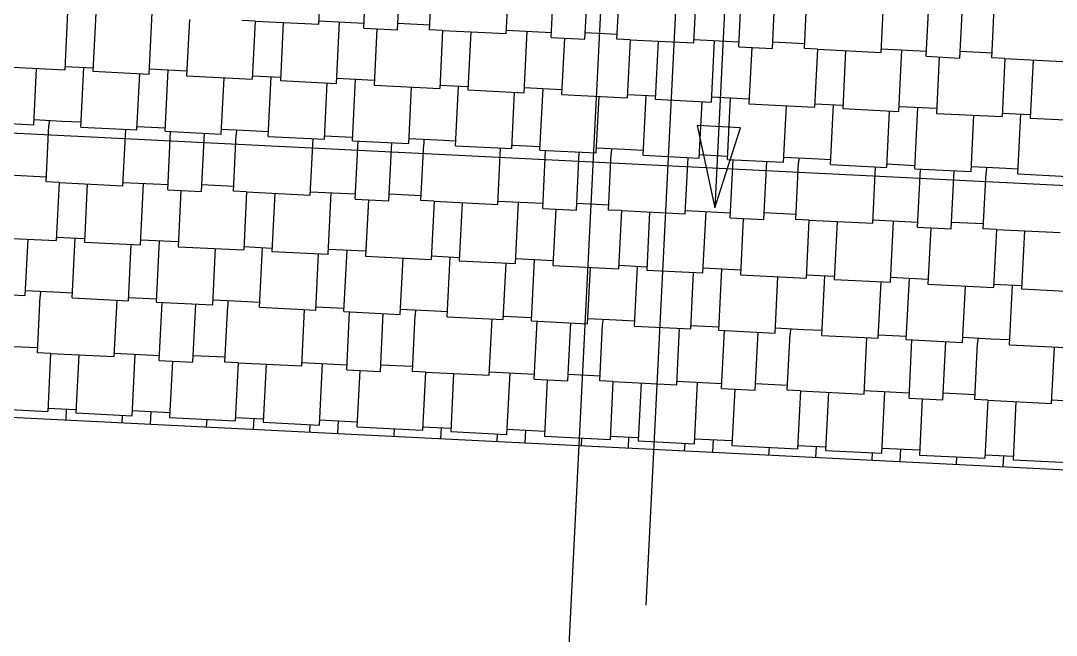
# Model space of a CAD drawing. Extents: x 549999 to 550212, y 1838161 to 1838467.
# Drawn here: x 550170.954 to 550174.598, y 1838343.443 to 1838345.607 of the extents above; entities that cross this region are included whole.
import ezdxf

# ---------------------------------------------------------------- set-up
doc = ezdxf.new("R2010")
doc.units = 0
for name, color, linetype in [('Level 18', 7, 'Continuous'), ('Level 24', 7, 'Continuous'), ('Level 36', 7, 'Continuous'), ('Level 37', 7, 'Continuous'), ('Level 39', 7, 'Continuous'), ('Level 42', 7, 'Continuous')]:
    doc.layers.add(name, color=color, linetype=linetype)

msp = doc.modelspace()

# ---------------------------------------------------------------- linework, layer by layer
at = {"layer": 'Level 18'}
msp.add_line((550165.0338, 1838345.5067), (550183.9373, 1838344.5616), dxfattribs=at)
at = {"layer": 'Level 24'}
for p, q in [((550173.5103, 1838347.2317), (550173.3961, 1838344.9486)), ((550173.4869, 1838345.2301), (550173.3339, 1838345.2378)), ((550173.3339, 1838345.2378), (550173.3961, 1838344.9486)), ((550173.4869, 1838345.2301), (550173.3339, 1838345.2378)), ((550173.3339, 1838345.2378), (550173.3961, 1838344.9486)), ((550173.3961, 1838344.9486), (550173.4869, 1838345.2301)), ((550173.3961, 1838344.9486), (550173.4869, 1838345.2301))]:
    msp.add_line(p, q, dxfattribs=at)
at = {"layer": 'Level 36'}
msp.add_line((550172.6853, 1838339.4354), (550173.7472, 1838360.6767), dxfattribs=at)
at = {"layer": 'Level 37'}
msp.add_line((550169.0361, 1838344.3053), (550177.3257, 1838343.8909), dxfattribs=at)
at = {"layer": 'Level 39'}
msp.add_line((550173.3881, 1838348.2429), (550173.1534, 1838343.5488), dxfattribs=at)
at = {"layer": 'Level 42'}
for p, q in [((550172.0034, 1838345.5943), (550172.0133, 1838345.7928)), ((550172.1614, 1838345.5804), (550172.1716, 1838345.7849)), ((550172.2801, 1838345.5745), (550172.2903, 1838345.779)), ((550172.3925, 1838345.5749), (550172.4024, 1838345.7734)), ((550172.6629, 1838345.5614), (550172.6729, 1838345.7598)), ((550172.8209, 1838345.5474), (550172.8312, 1838345.7519)), ((550172.9397, 1838345.5415), (550172.9499, 1838345.746)), ((550173.0521, 1838345.5419), (550173.062, 1838345.7404)), ((550173.3225, 1838345.5284), (550173.3324, 1838345.7269)), ((550173.4805, 1838345.5144), (550173.4907, 1838345.719)), ((550173.5992, 1838345.5085), (550173.6095, 1838345.713)), ((550173.7117, 1838345.5089), (550173.7216, 1838345.7074)), ((550173.9821, 1838345.4954), (550173.992, 1838345.6939)), ((550174.1401, 1838345.4815), (550174.1503, 1838345.686)), ((550174.2588, 1838345.4755), (550174.269, 1838345.68)), ((550174.3712, 1838345.476), (550174.3812, 1838345.6744)), ((550171.1195, 1838345.6385), (550171.1093, 1838345.434)), ((550171.2185, 1838345.6336), (550171.2082, 1838345.4291)), ((550171.4061, 1838345.4192), (550171.4169, 1838345.6357)), ((550171.548, 1838345.6111), (550171.538, 1838345.4126)), ((550171.7791, 1838345.6055), (550171.7329, 1838345.6078)), ((550171.7791, 1838345.6055), (550171.7689, 1838345.401)), ((550171.7791, 1838345.6055), (550172.0034, 1838345.5943)), ((550171.878, 1838345.6006), (550171.8678, 1838345.3961)), ((550172.004, 1838345.6064), (550172.1623, 1838345.5984)), ((550172.0657, 1838345.3862), (550172.0765, 1838345.6027)), ((550172.1614, 1838345.5804), (550172.2801, 1838345.5745)), ((550172.2075, 1838345.5781), (550172.1976, 1838345.3796)), ((550172.2813, 1838345.5985), (550172.3934, 1838345.5929)), ((550172.4387, 1838345.5726), (550172.3925, 1838345.5749)), ((550172.4387, 1838345.5726), (550172.4285, 1838345.3681)), ((550172.4387, 1838345.5726), (550172.6629, 1838345.5614)), ((550172.6635, 1838345.5734), (550172.8218, 1838345.5655)), ((550172.5376, 1838345.5676), (550172.5274, 1838345.3631)), ((550172.7253, 1838345.3532), (550172.7361, 1838345.5698)), ((550172.8209, 1838345.5474), (550172.9397, 1838345.5415)), ((550172.8671, 1838345.5451), (550172.8572, 1838345.3466)), ((550172.9409, 1838345.5655), (550173.053, 1838345.5599)), ((550173.0983, 1838345.5396), (550173.0521, 1838345.5419)), ((550173.0983, 1838345.5396), (550173.088, 1838345.3351)), ((550173.0983, 1838345.5396), (550173.3225, 1838345.5284)), ((550173.3231, 1838345.5404), (550173.4814, 1838345.5325)), ((550173.3848, 1838345.3202), (550173.3957, 1838345.5368)), ((550173.1972, 1838345.5346), (550173.187, 1838345.3301)), ((550173.4805, 1838345.5144), (550173.5992, 1838345.5085)), ((550173.5267, 1838345.5121), (550173.5168, 1838345.3137)), ((550173.6004, 1838345.5326), (550173.7126, 1838345.527)), ((550173.7578, 1838345.5066), (550173.7117, 1838345.5089)), ((550173.7578, 1838345.5066), (550173.7476, 1838345.3021)), ((550173.7578, 1838345.5066), (550173.9821, 1838345.4954)), ((550173.8568, 1838345.5017), (550173.8466, 1838345.2972)), ((550173.9827, 1838345.5074), (550174.141, 1838345.4995)), ((550174.0444, 1838345.2873), (550174.0552, 1838345.5038)), ((550174.26, 1838345.4996), (550174.3721, 1838345.494)), ((550174.1401, 1838345.4815), (550174.2588, 1838345.4755)), ((550174.1863, 1838345.4792), (550174.1763, 1838345.2807)), ((550174.4174, 1838345.4736), (550174.3712, 1838345.476)), ((550174.4174, 1838345.4736), (550174.4072, 1838345.2691)), ((550174.4174, 1838345.4736), (550174.6417, 1838345.4624)), ((550174.5164, 1838345.4687), (550174.5061, 1838345.2642)), ((550170.8785, 1838345.4455), (550171.1093, 1838345.434)), ((550171.0004, 1838345.2405), (550171.0104, 1838345.439)), ((550171.1099, 1838345.446), (550171.2088, 1838345.4411)), ((550171.1653, 1838345.2322), (550171.1759, 1838345.4427)), ((550171.2082, 1838345.4291), (550171.4061, 1838345.4192)), ((550171.407, 1838345.4372), (550171.5389, 1838345.4306)), ((550171.4622, 1838345.2174), (550171.473, 1838345.4339)), ((550171.3632, 1838345.2223), (550171.3731, 1838345.4208)), ((550171.538, 1838345.4126), (550171.7689, 1838345.401)), ((550171.66, 1838345.2075), (550171.6699, 1838345.406)), ((550171.7695, 1838345.4131), (550171.8684, 1838345.4081)), ((550171.8249, 1838345.1992), (550171.8354, 1838345.4098)), ((550171.8678, 1838345.3961), (550172.0657, 1838345.3862)), ((550172.0666, 1838345.4042), (550172.1985, 1838345.3976)), ((550172.1217, 1838345.1844), (550172.1326, 1838345.4009)), ((550172.0228, 1838345.1894), (550172.0327, 1838345.3878)), ((550172.1976, 1838345.3796), (550172.4285, 1838345.3681)), ((550172.3196, 1838345.1745), (550172.3295, 1838345.373)), ((550172.4291, 1838345.3801), (550172.528, 1838345.3751)), ((550172.4845, 1838345.1663), (550172.495, 1838345.3768)), ((550172.5274, 1838345.3631), (550172.7253, 1838345.3532)), ((550172.6824, 1838345.1564), (550172.6923, 1838345.3549)), ((550172.7262, 1838345.3713), (550172.8581, 1838345.3647)), ((550172.7813, 1838345.1514), (550172.7921, 1838345.368)), ((550172.8572, 1838345.3466), (550173.088, 1838345.3351)), ((550172.9792, 1838345.1415), (550172.9891, 1838345.34)), ((550173.0886, 1838345.3471), (550173.1876, 1838345.3422)), ((550173.1441, 1838345.1333), (550173.1546, 1838345.3438)), ((550173.187, 1838345.3301), (550173.3848, 1838345.3202)), ((550173.3419, 1838345.1234), (550173.3519, 1838345.3219)), ((550173.3857, 1838345.3383), (550173.5177, 1838345.3317)), ((550173.4409, 1838345.1185), (550173.4517, 1838345.335)), ((550173.5168, 1838345.3137), (550173.7476, 1838345.3021)), ((550173.6388, 1838345.1086), (550173.6487, 1838345.3071)), ((550173.7482, 1838345.3141), (550173.8472, 1838345.3092)), ((550173.8036, 1838345.1003), (550173.8142, 1838345.3108)), ((550173.8466, 1838345.2972), (550174.0444, 1838345.2873)), ((550174.0015, 1838345.0904), (550174.0114, 1838345.2889)), ((550174.0453, 1838345.3053), (550174.1772, 1838345.2987)), ((550174.1005, 1838345.0855), (550174.1113, 1838345.302)), ((550174.1763, 1838345.2807), (550174.4072, 1838345.2691)), ((550174.4078, 1838345.2812), (550174.5067, 1838345.2762)), ((550170.8026, 1838345.2504), (550171.0004, 1838345.2405)), ((550171.0014, 1838345.2585), (550171.1003, 1838345.2536)), ((550171.0541, 1838345.2559), (550171.0532, 1838345.2378)), ((550171.1003, 1838345.2536), (550171.1662, 1838345.2503)), ((550174.2983, 1838345.0756), (550174.3083, 1838345.2741)), ((550174.4632, 1838345.0674), (550174.4737, 1838345.2779)), ((550174.5061, 1838345.2642), (550174.704, 1838345.2543)), ((550171.0433, 1838345.0393), (550171.0532, 1838345.2378)), ((550171.1653, 1838345.2322), (550171.3632, 1838345.2223)), ((550171.3137, 1838345.0258), (550171.3236, 1838345.2243)), ((550171.3638, 1838345.2344), (550171.4628, 1838345.2294)), ((550171.4622, 1838345.2174), (550171.66, 1838345.2075)), ((550171.4717, 1838345.0119), (550171.4819, 1838345.2164)), ((550171.5904, 1838345.006), (550171.6007, 1838345.2105)), ((550171.6609, 1838345.2255), (550171.7599, 1838345.2206)), ((550171.7137, 1838345.2229), (550171.7128, 1838345.2049)), ((550171.7599, 1838345.2206), (550171.8258, 1838345.2173)), ((550171.7029, 1838345.0064), (550171.7128, 1838345.2049)), ((550171.8249, 1838345.1992), (550172.0228, 1838345.1894)), ((550171.9733, 1838344.9928), (550171.9832, 1838345.1913)), ((550172.0234, 1838345.2014), (550172.1223, 1838345.1964)), ((550172.1217, 1838345.1844), (550172.3196, 1838345.1745)), ((550172.1313, 1838344.9789), (550172.1415, 1838345.1834)), ((550172.25, 1838344.973), (550172.2602, 1838345.1775)), ((550172.3205, 1838345.1926), (550172.4194, 1838345.1876)), ((550172.3624, 1838344.9734), (550172.3724, 1838345.1719)), ((550172.3733, 1838345.1899), (550172.3724, 1838345.1719)), ((550172.4194, 1838345.1876), (550172.4854, 1838345.1843)), ((550172.4845, 1838345.1663), (550172.6824, 1838345.1564)), ((550172.6329, 1838344.9599), (550172.6428, 1838345.1584)), ((550172.683, 1838345.1684), (550172.7819, 1838345.1635)), ((550172.7813, 1838345.1514), (550172.9792, 1838345.1415)), ((550172.7909, 1838344.9459), (550172.8011, 1838345.1504)), ((550172.9096, 1838344.94), (550172.9198, 1838345.1445)), ((550172.9801, 1838345.1596), (550173.079, 1838345.1546)), ((550173.022, 1838344.9404), (550173.0319, 1838345.1389)), ((550173.0328, 1838345.1569), (550173.0319, 1838345.1389)), ((550173.079, 1838345.1546), (550173.145, 1838345.1513)), ((550173.3425, 1838345.1354), (550173.4415, 1838345.1305)), ((550173.1441, 1838345.1333), (550173.3419, 1838345.1234)), ((550173.2924, 1838344.9269), (550173.3024, 1838345.1254)), ((550173.4409, 1838345.1185), (550173.6388, 1838345.1086)), ((550173.4504, 1838344.913), (550173.4607, 1838345.1175)), ((550173.5692, 1838344.907), (550173.5794, 1838345.1115)), ((550173.6397, 1838345.1266), (550173.7386, 1838345.1217)), ((550173.6816, 1838344.9074), (550173.6915, 1838345.1059)), ((550173.6924, 1838345.124), (550173.6915, 1838345.1059)), ((550173.7386, 1838345.1217), (550173.8046, 1838345.1184)), ((550173.8036, 1838345.1003), (550174.0015, 1838345.0904)), ((550174.0021, 1838345.1025), (550174.1011, 1838345.0975)), ((550170.9321, 1838345.063), (550171.0442, 1838345.0574)), ((550173.952, 1838344.8939), (550173.9619, 1838345.0924)), ((550174.1005, 1838345.0855), (550174.2983, 1838345.0756)), ((550174.11, 1838344.88), (550174.1202, 1838345.0845)), ((550174.2287, 1838344.8741), (550174.239, 1838345.0786)), ((550174.2992, 1838345.0936), (550174.3982, 1838345.0887)), ((550174.3412, 1838344.8745), (550174.3511, 1838345.073)), ((550174.352, 1838345.091), (550174.3511, 1838345.073)), ((550174.3982, 1838345.0887), (550174.4641, 1838345.0854)), ((550174.4632, 1838345.0674), (550174.6611, 1838345.0575)), ((550171.0895, 1838345.037), (550171.0433, 1838345.0393)), ((550171.0895, 1838345.037), (550171.0792, 1838344.8325)), ((550171.0895, 1838345.037), (550171.3137, 1838345.0258)), ((550171.1884, 1838345.0321), (550171.1782, 1838344.8276)), ((550171.3143, 1838345.0378), (550171.4726, 1838345.0299)), ((550171.376, 1838344.8177), (550171.3869, 1838345.0342)), ((550171.5916, 1838345.03), (550171.7038, 1838345.0244)), ((550171.4717, 1838345.0119), (550171.5904, 1838345.006)), ((550171.5179, 1838345.0096), (550171.508, 1838344.8111)), ((550171.749, 1838345.0041), (550171.7029, 1838345.0064)), ((550171.749, 1838345.0041), (550171.7388, 1838344.7996)), ((550171.749, 1838345.0041), (550171.9733, 1838344.9928)), ((550171.848, 1838344.9991), (550171.8378, 1838344.7946)), ((550171.9739, 1838345.0049), (550172.1322, 1838344.997)), ((550172.0356, 1838344.7847), (550172.0464, 1838345.0012)), ((550172.2512, 1838344.997), (550172.3633, 1838344.9914)), ((550172.1313, 1838344.9789), (550172.25, 1838344.973)), ((550172.1775, 1838344.9766), (550172.1675, 1838344.7781)), ((550172.4086, 1838344.9711), (550172.3624, 1838344.9734)), ((550172.4086, 1838344.9711), (550172.3984, 1838344.7666)), ((550172.4086, 1838344.9711), (550172.6329, 1838344.9599)), ((550172.5076, 1838344.9661), (550172.4973, 1838344.7616)), ((550172.6335, 1838344.9719), (550172.7918, 1838344.964)), ((550172.6952, 1838344.7517), (550172.706, 1838344.9683)), ((550172.9108, 1838344.9641), (550173.0229, 1838344.9585)), ((550172.7909, 1838344.9459), (550172.9096, 1838344.94)), ((550172.837, 1838344.9436), (550172.8271, 1838344.7451)), ((550173.0682, 1838344.9381), (550173.022, 1838344.9404)), ((550173.0682, 1838344.9381), (550173.058, 1838344.7336)), ((550173.0682, 1838344.9381), (550173.2924, 1838344.9269)), ((550173.1671, 1838344.9332), (550173.1569, 1838344.7287)), ((550173.293, 1838344.9389), (550173.4513, 1838344.931)), ((550173.3548, 1838344.7188), (550173.3656, 1838344.9353)), ((550173.5704, 1838344.9311), (550173.6825, 1838344.9255)), ((550173.4504, 1838344.913), (550173.5692, 1838344.907)), ((550173.4966, 1838344.9107), (550173.4867, 1838344.7122)), ((550173.7278, 1838344.9051), (550173.6816, 1838344.9074)), ((550173.7278, 1838344.9051), (550173.7175, 1838344.7006)), ((550173.7278, 1838344.9051), (550173.952, 1838344.8939)), ((550173.8267, 1838344.9002), (550173.8165, 1838344.6957)), ((550173.9526, 1838344.906), (550174.1109, 1838344.898)), ((550174.0144, 1838344.6858), (550174.0252, 1838344.9023)), ((550174.11, 1838344.88), (550174.2287, 1838344.8741)), ((550174.2299, 1838344.8981), (550174.3421, 1838344.8925)), ((550170.8484, 1838344.8441), (550171.0792, 1838344.8325)), ((550171.0798, 1838344.8446), (550171.1788, 1838344.8396)), ((550174.1562, 1838344.8777), (550174.1463, 1838344.6792)), ((550174.3873, 1838344.8722), (550174.3412, 1838344.8745)), ((550174.3873, 1838344.8722), (550174.3771, 1838344.6677)), ((550174.3873, 1838344.8722), (550174.6116, 1838344.8609)), ((550174.4863, 1838344.8672), (550174.4761, 1838344.6627)), ((550170.9704, 1838344.639), (550170.9803, 1838344.8375)), ((550171.1353, 1838344.6307), (550171.1458, 1838344.8413)), ((550171.1782, 1838344.8276), (550171.376, 1838344.8177)), ((550171.3331, 1838344.6208), (550171.3431, 1838344.8193)), ((550171.377, 1838344.8357), (550171.5089, 1838344.8291)), ((550171.4321, 1838344.6159), (550171.4429, 1838344.8324)), ((550171.508, 1838344.8111), (550171.7388, 1838344.7996)), ((550171.7394, 1838344.8116), (550171.8384, 1838344.8066)), ((550171.7949, 1838344.5978), (550171.8054, 1838344.8083)), ((550171.63, 1838344.606), (550171.6399, 1838344.8045)), ((550171.8378, 1838344.7946), (550172.0356, 1838344.7847)), ((550171.9927, 1838344.5879), (550172.0026, 1838344.7864)), ((550172.0365, 1838344.8028), (550172.1684, 1838344.7962)), ((550172.0917, 1838344.5829), (550172.1025, 1838344.7995)), ((550172.1675, 1838344.7781), (550172.3984, 1838344.7666)), ((550172.2895, 1838344.573), (550172.2995, 1838344.7715)), ((550172.399, 1838344.7786), (550172.4979, 1838344.7737)), ((550172.4544, 1838344.5648), (550172.465, 1838344.7753)), ((550172.4973, 1838344.7616), (550172.6952, 1838344.7517)), ((550172.6523, 1838344.5549), (550172.6622, 1838344.7534)), ((550172.6961, 1838344.7698), (550172.828, 1838344.7632)), ((550172.7512, 1838344.55), (550172.7621, 1838344.7665)), ((550172.8271, 1838344.7451), (550173.058, 1838344.7336)), ((550172.9491, 1838344.5401), (550172.959, 1838344.7385)), ((550173.0586, 1838344.7456), (550173.1575, 1838344.7407)), ((550173.114, 1838344.5318), (550173.1245, 1838344.7423)), ((550173.3557, 1838344.7368), (550173.4876, 1838344.7302)), ((550173.1569, 1838344.7287), (550173.3548, 1838344.7188)), ((550173.3119, 1838344.5219), (550173.3218, 1838344.7204)), ((550173.4108, 1838344.517), (550173.4216, 1838344.7335)), ((550173.4867, 1838344.7122), (550173.7175, 1838344.7006)), ((550173.6087, 1838344.5071), (550173.6186, 1838344.7056)), ((550173.7181, 1838344.7127), (550173.8171, 1838344.7077)), ((550173.7736, 1838344.4988), (550173.7841, 1838344.7094)), ((550174.0153, 1838344.7038), (550174.1472, 1838344.6972)), ((550174.0704, 1838344.484), (550174.0812, 1838344.7005)), ((550173.8165, 1838344.6957), (550174.0144, 1838344.6858)), ((550173.9715, 1838344.489), (550173.9814, 1838344.6874)), ((550174.1463, 1838344.6792), (550174.3771, 1838344.6677)), ((550174.2683, 1838344.4741), (550174.2782, 1838344.6726)), ((550174.3777, 1838344.6797), (550174.4767, 1838344.6747)), ((550174.4332, 1838344.4659), (550174.4437, 1838344.6764)), ((550174.4761, 1838344.6627), (550174.6739, 1838344.6528)), ((550170.7725, 1838344.6489), (550170.9704, 1838344.639)), ((550170.9713, 1838344.657), (550171.0702, 1838344.6521)), ((550171.0132, 1838344.4379), (550171.0231, 1838344.6363)), ((550171.024, 1838344.6544), (550171.0231, 1838344.6363)), ((550171.0702, 1838344.6521), (550171.1362, 1838344.6488)), ((550171.1353, 1838344.6307), (550171.3331, 1838344.6208)), ((550171.3337, 1838344.6329), (550171.4327, 1838344.6279)), ((550171.2836, 1838344.4243), (550171.2936, 1838344.6228)), ((550171.4321, 1838344.6159), (550171.63, 1838344.606)), ((550171.4416, 1838344.4104), (550171.4519, 1838344.6149)), ((550171.5604, 1838344.4045), (550171.5706, 1838344.609)), ((550171.6309, 1838344.6241), (550171.7298, 1838344.6191)), ((550171.6728, 1838344.4049), (550171.6827, 1838344.6034)), ((550171.6836, 1838344.6214), (550171.6827, 1838344.6034)), ((550171.7298, 1838344.6191), (550171.7958, 1838344.6158)), ((550171.7949, 1838344.5978), (550171.9927, 1838344.5879)), ((550171.9432, 1838344.3914), (550171.9531, 1838344.5899)), ((550171.9933, 1838344.5999), (550172.0923, 1838344.595)), ((550172.2904, 1838344.5911), (550172.3894, 1838344.5861)), ((550172.3432, 1838344.5884), (550172.3423, 1838344.5704)), ((550172.0917, 1838344.5829), (550172.2895, 1838344.573)), ((550172.1012, 1838344.3774), (550172.1114, 1838344.5819)), ((550172.2199, 1838344.3715), (550172.2302, 1838344.576)), ((550172.3324, 1838344.3719), (550172.3423, 1838344.5704)), ((550172.3894, 1838344.5861), (550172.4553, 1838344.5828)), ((550172.4544, 1838344.5648), (550172.6523, 1838344.5549)), ((550172.6028, 1838344.3584), (550172.6127, 1838344.5569)), ((550172.6529, 1838344.5669), (550172.7518, 1838344.562)), ((550172.95, 1838344.5581), (550173.0489, 1838344.5532)), ((550173.0028, 1838344.5555), (550173.0019, 1838344.5374)), ((550173.0489, 1838344.5532), (550173.1149, 1838344.5499)), ((550172.7512, 1838344.55), (550172.9491, 1838344.5401)), ((550172.7608, 1838344.3445), (550172.771, 1838344.549)), ((550172.8795, 1838344.3385), (550172.8897, 1838344.543)), ((550172.992, 1838344.3389), (550173.0019, 1838344.5374)), ((550173.114, 1838344.5318), (550173.3119, 1838344.5219)), ((550173.2624, 1838344.3254), (550173.2723, 1838344.5239)), ((550173.3125, 1838344.534), (550173.4114, 1838344.529)), ((550173.4108, 1838344.517), (550173.6087, 1838344.5071)), ((550173.4204, 1838344.3115), (550173.4306, 1838344.516)), ((550173.6096, 1838344.5251), (550173.7085, 1838344.5202)), ((550173.6624, 1838344.5225), (550173.6615, 1838344.5044)), ((550173.7085, 1838344.5202), (550173.7745, 1838344.5169)), ((550173.5391, 1838344.3056), (550173.5493, 1838344.5101)), ((550173.6515, 1838344.306), (550173.6615, 1838344.5044)), ((550173.7736, 1838344.4988), (550173.9715, 1838344.489)), ((550173.922, 1838344.2924), (550173.9319, 1838344.4909)), ((550173.9721, 1838344.501), (550174.071, 1838344.496)), ((550174.0704, 1838344.484), (550174.2683, 1838344.4741)), ((550174.08, 1838344.2785), (550174.0902, 1838344.483)), ((550174.2692, 1838344.4922), (550174.3681, 1838344.4872)), ((550174.3219, 1838344.4895), (550174.321, 1838344.4715)), ((550174.3681, 1838344.4872), (550174.4341, 1838344.4839)), ((550170.902, 1838344.4615), (550171.0141, 1838344.4559)), ((550174.1987, 1838344.2726), (550174.2089, 1838344.4771)), ((550174.3111, 1838344.273), (550174.321, 1838344.4715)), ((550174.4332, 1838344.4659), (550174.631, 1838344.456)), ((550174.5815, 1838344.2595), (550174.5915, 1838344.458)), ((550171.0594, 1838344.4355), (550171.0132, 1838344.4379)), ((550171.0594, 1838344.4355), (550171.0492, 1838344.231)), ((550171.0594, 1838344.4355), (550171.2836, 1838344.4243)), ((550171.1583, 1838344.4306), (550171.1481, 1838344.2261)), ((550171.2843, 1838344.4364), (550171.4425, 1838344.4285)), ((550171.346, 1838344.2162), (550171.3568, 1838344.4327)), ((550171.4416, 1838344.4104), (550171.5604, 1838344.4045)), ((550171.4878, 1838344.4081), (550171.4779, 1838344.2096)), ((550171.5616, 1838344.4285), (550171.6737, 1838344.4229)), ((550171.719, 1838344.4026), (550171.6728, 1838344.4049)), ((550171.719, 1838344.4026), (550171.7087, 1838344.1981)), ((550171.719, 1838344.4026), (550171.9432, 1838344.3914)), ((550171.8179, 1838344.3976), (550171.8077, 1838344.1931)), ((550171.9438, 1838344.4034), (550172.1021, 1838344.3955)), ((550172.0056, 1838344.1832), (550172.0164, 1838344.3998)), ((550172.1012, 1838344.3774), (550172.2199, 1838344.3715)), ((550172.1474, 1838344.3751), (550172.1375, 1838344.1766)), ((550172.2211, 1838344.3956), (550172.3333, 1838344.39)), ((550172.3785, 1838344.3696), (550172.3324, 1838344.3719)), ((550172.3785, 1838344.3696), (550172.3683, 1838344.1651)), ((550172.3785, 1838344.3696), (550172.6028, 1838344.3584)), ((550172.6034, 1838344.3704), (550172.7617, 1838344.3625)), ((550172.4775, 1838344.3647), (550172.4673, 1838344.1602)), ((550172.6651, 1838344.1503), (550172.676, 1838344.3668)), ((550172.7608, 1838344.3445), (550172.8795, 1838344.3385)), ((550172.807, 1838344.3422), (550172.797, 1838344.1437)), ((550172.8807, 1838344.3626), (550172.9929, 1838344.357)), ((550173.0381, 1838344.3366), (550172.992, 1838344.3389)), ((550173.0381, 1838344.3366), (550173.0279, 1838344.1321)), ((550173.0381, 1838344.3366), (550173.2624, 1838344.3254)), ((550173.263, 1838344.3374), (550173.4213, 1838344.3295)), ((550173.3247, 1838344.1173), (550173.3355, 1838344.3338)), ((550173.1371, 1838344.3317), (550173.1268, 1838344.1272)), ((550173.4204, 1838344.3115), (550173.5391, 1838344.3056)), ((550173.4665, 1838344.3092), (550173.4566, 1838344.1107)), ((550173.5403, 1838344.3296), (550173.6524, 1838344.324)), ((550173.6977, 1838344.3037), (550173.6515, 1838344.306)), ((550173.6977, 1838344.3037), (550173.6875, 1838344.0991)), ((550173.6977, 1838344.3037), (550173.922, 1838344.2924)), ((550173.7966, 1838344.2987), (550173.7864, 1838344.0942)), ((550173.9226, 1838344.3045), (550174.0809, 1838344.2966)), ((550173.9843, 1838344.0843), (550173.9951, 1838344.3008)), ((550174.1999, 1838344.2966), (550174.312, 1838344.291)), ((550174.08, 1838344.2785), (550174.1987, 1838344.2726)), ((550174.1261, 1838344.2762), (550174.1162, 1838344.0777)), ((550174.3573, 1838344.2707), (550174.3111, 1838344.273)), ((550174.3573, 1838344.2707), (550174.3471, 1838344.0662)), ((550174.3573, 1838344.2707), (550174.5815, 1838344.2595)), ((550174.4562, 1838344.2657), (550174.446, 1838344.0612)), ((550174.5821, 1838344.2715), (550174.7404, 1838344.2636)), ((550170.8183, 1838344.2426), (550171.0492, 1838344.231)), ((550171.0498, 1838344.2431), (550171.1487, 1838344.2381)), ((550171.1138, 1838344.2014), (550171.1157, 1838344.2398)), ((550171.1481, 1838344.2261), (550171.346, 1838344.2162)), ((550171.3469, 1838344.2343), (550171.4788, 1838344.2277)), ((550171.4106, 1838344.1866), (550171.4128, 1838344.231)), ((550171.3117, 1838344.1916), (550171.313, 1838344.2179)), ((550171.4779, 1838344.2096), (550171.7087, 1838344.1981)), ((550171.6085, 1838344.1767), (550171.6098, 1838344.203)), ((550171.7093, 1838344.2101), (550171.8083, 1838344.2052)), ((550171.7734, 1838344.1685), (550171.7753, 1838344.2068)), ((550171.8077, 1838344.1931), (550172.0056, 1838344.1832)), ((550172.0065, 1838344.2013), (550172.1384, 1838344.1947)), ((550172.0702, 1838344.1536), (550172.0724, 1838344.198)), ((550171.9713, 1838344.1586), (550171.9726, 1838344.1849)), ((550172.1375, 1838344.1766), (550172.3683, 1838344.1651)), ((550172.2681, 1838344.1437), (550172.2694, 1838344.17)), ((550172.3689, 1838344.1771), (550172.4679, 1838344.1722)), ((550172.433, 1838344.1355), (550172.4349, 1838344.1738)), ((550172.4673, 1838344.1602), (550172.6651, 1838344.1503)), ((550172.6308, 1838344.1256), (550172.6322, 1838344.1519)), ((550172.666, 1838344.1683), (550172.7979, 1838344.1617)), ((550172.7298, 1838344.1207), (550172.732, 1838344.165)), ((550172.797, 1838344.1437), (550173.0279, 1838344.1321)), ((550172.9276, 1838344.1108), (550172.929, 1838344.1371)), ((550173.0285, 1838344.1442), (550173.1274, 1838344.1392)), ((550173.0925, 1838344.1025), (550173.0945, 1838344.1409)), ((550173.1268, 1838344.1272), (550173.3247, 1838344.1173)), ((550173.2904, 1838344.0926), (550173.2917, 1838344.1189)), ((550173.3256, 1838344.1353), (550173.4575, 1838344.1287)), ((550173.3894, 1838344.0877), (550173.3916, 1838344.132)), ((550173.4566, 1838344.1107), (550173.6875, 1838344.0991)), ((550173.5872, 1838344.0778), (550173.5885, 1838344.1041)), ((550173.6881, 1838344.1112), (550173.787, 1838344.1062)), ((550173.7521, 1838344.0696), (550173.754, 1838344.1079)), ((550173.7864, 1838344.0942), (550173.9843, 1838344.0843)), ((550173.95, 1838344.0597), (550173.9513, 1838344.086)), ((550173.9852, 1838344.1024), (550174.1171, 1838344.0958)), ((550174.0489, 1838344.0547), (550174.0511, 1838344.0991)), ((550174.3477, 1838344.0782), (550174.4466, 1838344.0733)), ((550174.1162, 1838344.0777), (550174.3471, 1838344.0662)), ((550174.2468, 1838344.0448), (550174.2481, 1838344.0711)), ((550174.4117, 1838344.0366), (550174.4136, 1838344.0749)), ((550174.446, 1838344.0612), (550174.6439, 1838344.0513))]:
    msp.add_line(p, q, dxfattribs=at)

doc.saveas('drawing.dxf')
